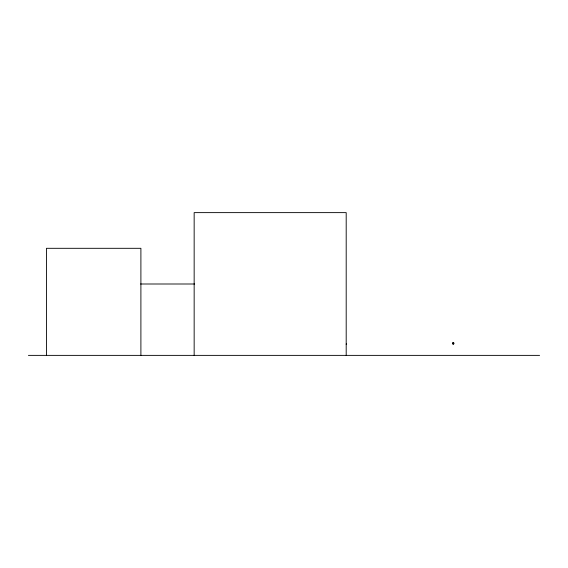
<?xml version="1.0" encoding="UTF-8"?>
<svg xmlns="http://www.w3.org/2000/svg" width="568" height="568" viewBox="0 0 568 568"><rect width="100%" height="100%" fill="white"/><g stroke="black" fill="none" stroke-linecap="round" stroke-linejoin="round"><path stroke-width="0.85" d="M453.335 343.242L453.612 342.894M453.392 342.76C451.532 343.058 454.123 344.407 453.811 343.036M453.832 343.171C453.626 341.943 451.808 344.322 453.832 343.242M453.612 343.448L453.037 343.668L453.591 343.612M452.767 343.093L452.838 343.47M453.008 343.157L453.704 343.242L452.916 343.37M453.193 343.604L453.008 343.675M452.838 343.022L452.795 343.377M346.132 344.123L346.65 343.974M140.601 284L194.654 284M28.4 355.376L539.6 355.376M346.196 355.376L346.196 212.624L194.157 212.624L194.157 355.376M140.899 355.376L140.899 248.308L46.462 248.308L46.462 355.376M453.69 343.981L452.831 343.981L453.69 343.981"/></g></svg>
